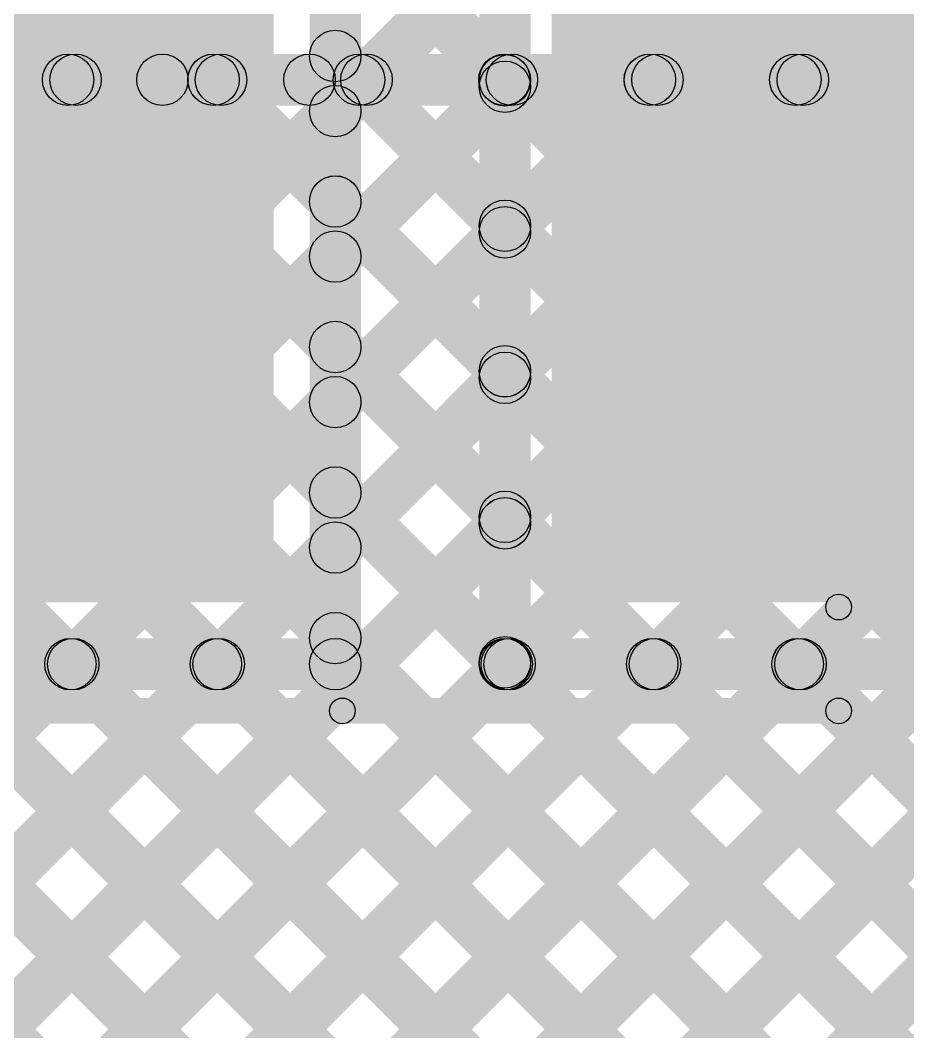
# Model space of a CAD drawing. Header units: millimetres. Extents: x -0.08 to 5.25, y -0.08 to 2.73.
# Drawn here: x 2.7077 to 2.8803, y 0.9529 to 1.1496 of the extents above; entities that cross this region are included whole.
import ezdxf

# ---------------------------------------------------------------- set-up
doc = ezdxf.new("R2010")
doc.units = ezdxf.units.MM
doc.header["$MEASUREMENT"] = 0
for name, color, linetype in [('BottomLayer', 5, 'Continuous'), ('TopLayer', 1, 'Continuous'), ('TopOverlay', 2, 'Continuous'), ('TopPaste', 8, 'Continuous'), ('TopSolder', 216, 'Continuous')]:
    doc.layers.add(name, color=color, linetype=linetype)

# ---------------------------------------------------------------- blocks, each defined once
blk = doc.blocks.new('MS0420_100M_31')
at = {"layer": 'TopLayer'}
for points in [[(-0.10276, 0.04921), (-0.04291, 0.04921), (-0.04291, -0.04921), (-0.10276, -0.04921)], [(0.04291, 0.04921), (0.10276, 0.04921), (0.10276, -0.04921), (0.04291, -0.04921)]]:
    blk.add_hatch(color=1, dxfattribs=at).paths.add_polyline_path(points)
at = {"layer": 'TopOverlay'}
h = blk.add_hatch(color=2, dxfattribs=at)
edge = h.paths.add_edge_path()
edge.add_arc((-0.09528, 0.08268), 0.0025, 0, 360)
h = blk.add_hatch(color=2, dxfattribs=at)
edge = h.paths.add_edge_path()
edge.add_arc((-0.09528, 0.08268), 0.0025, 0, 360)
for points in [[(-0.09528, 0.08018), (-0.09528, 0.08518), (-0.00178, 0.08518), (-0.00178, 0.08018)], [(-0.00178, 0.08018), (-0.00178, 0.08518), (0.09472, 0.08518), (0.09472, 0.08018)], [(-0.09278, 0.0625), (-0.09778, 0.0625), (-0.09778, 0.08268), (-0.09278, 0.08268)], [(0.09722, 0.0625), (0.09222, 0.0625), (0.09222, 0.08268), (0.09722, 0.08268)], [(-0.09278, -0.08268), (-0.09778, -0.08268), (-0.09778, -0.0625), (-0.09278, -0.0625)], [(0.09722, -0.08268), (0.09222, -0.08268), (0.09222, -0.0625), (0.09722, -0.0625)], [(-0.09528, -0.08518), (-0.09528, -0.08018), (-0.00178, -0.08018), (-0.00178, -0.08518)], [(-0.00178, -0.08518), (-0.00178, -0.08018), (0.09472, -0.08018), (0.09472, -0.08518)]]:
    blk.add_hatch(color=2, dxfattribs=at).paths.add_polyline_path(points)
h = blk.add_hatch(color=2, dxfattribs=at)
edge = h.paths.add_edge_path()
edge.add_arc((-0.00178, 0.08268), 0.0025, 0, 360)
h = blk.add_hatch(color=2, dxfattribs=at)
edge = h.paths.add_edge_path()
edge.add_arc((-0.00178, 0.08268), 0.0025, 0, 360)
h = blk.add_hatch(color=2, dxfattribs=at)
edge = h.paths.add_edge_path()
edge.add_arc((0.09472, 0.08268), 0.0025, 0, 360)
h = blk.add_hatch(color=2, dxfattribs=at)
edge = h.paths.add_edge_path()
edge.add_arc((0.09472, 0.08268), 0.0025, 0, 360)
h = blk.add_hatch(color=2, dxfattribs=at)
edge = h.paths.add_edge_path()
edge.add_arc((-0.09528, 0.0625), 0.0025, 0, 360)
h = blk.add_hatch(color=2, dxfattribs=at)
edge = h.paths.add_edge_path()
edge.add_arc((0.09472, 0.0625), 0.0025, 0, 360)
h = blk.add_hatch(color=2, dxfattribs=at)
edge = h.paths.add_edge_path()
edge.add_arc((-0.1209, 0.004), 0.005, 0, 360)
h = blk.add_hatch(color=2, dxfattribs=at)
edge = h.paths.add_edge_path()
edge.add_arc((-0.11266, 0.004), 0.005, 0, 360)
h = blk.add_hatch(color=2, dxfattribs=at)
edge = h.paths.add_edge_path()
edge.add_arc((-0.09528, -0.0625), 0.0025, 0, 360)
h = blk.add_hatch(color=2, dxfattribs=at)
edge = h.paths.add_edge_path()
edge.add_arc((0.09472, -0.0625), 0.0025, 0, 360)
h = blk.add_hatch(color=2, dxfattribs=at)
edge = h.paths.add_edge_path()
edge.add_arc((-0.09528, -0.08268), 0.0025, 0, 360)
h = blk.add_hatch(color=2, dxfattribs=at)
edge = h.paths.add_edge_path()
edge.add_arc((-0.09528, -0.08268), 0.0025, 0, 360)
h = blk.add_hatch(color=2, dxfattribs=at)
edge = h.paths.add_edge_path()
edge.add_arc((-0.00178, -0.08268), 0.0025, 0, 360)
h = blk.add_hatch(color=2, dxfattribs=at)
edge = h.paths.add_edge_path()
edge.add_arc((-0.00178, -0.08268), 0.0025, 0, 360)
h = blk.add_hatch(color=2, dxfattribs=at)
edge = h.paths.add_edge_path()
edge.add_arc((0.09472, -0.08268), 0.0025, 0, 360)
h = blk.add_hatch(color=2, dxfattribs=at)
edge = h.paths.add_edge_path()
edge.add_arc((0.09472, -0.08268), 0.0025, 0, 360)
at = {"layer": 'TopPaste'}
for points in [[(-0.10276, 0.04921), (-0.04291, 0.04921), (-0.04291, -0.04921), (-0.10276, -0.04921)], [(0.04291, 0.04921), (0.10276, 0.04921), (0.10276, -0.04921), (0.04291, -0.04921)]]:
    blk.add_hatch(color=8, dxfattribs=at).paths.add_polyline_path(points)
at = {"layer": 'TopSolder'}
for points in [[(-0.10676, 0.05321), (-0.03891, 0.05321), (-0.03891, -0.05321), (-0.10676, -0.05321)], [(0.03891, 0.05321), (0.10676, 0.05321), (0.10676, -0.05321), (0.03891, -0.05321)]]:
    blk.add_hatch(color=216, dxfattribs=at).paths.add_polyline_path(points)
at = {"layer": 'TopOverlay', "const_width": 0.01}
blk.add_lwpolyline([(-0.11266, 0.004, 1), (-0.1209, 0.004, 1)], format="xyb", close=True, dxfattribs=at)
at = {"layer": 'TopOverlay'}
for centre, radius in [((-0.09528, 0.08268), 0.0025), ((-0.09528, 0.08268), 0.0025), ((-0.00178, 0.08268), 0.0025), ((-0.00178, 0.08268), 0.0025), ((0.09472, 0.08268), 0.0025), ((0.09472, 0.08268), 0.0025), ((-0.09528, 0.0625), 0.0025), ((0.09472, 0.0625), 0.0025), ((-0.1209, 0.004), 0.005), ((-0.11266, 0.004), 0.005), ((-0.09528, -0.0625), 0.0025), ((0.09472, -0.0625), 0.0025), ((-0.09528, -0.08268), 0.0025), ((-0.09528, -0.08268), 0.0025), ((-0.00178, -0.08268), 0.0025), ((-0.00178, -0.08268), 0.0025), ((0.09472, -0.08268), 0.0025), ((0.09472, -0.08268), 0.0025)]:
    blk.add_circle(centre, radius, dxfattribs=at)

msp = doc.modelspace()

# ---------------------------------------------------------------- hatches: boundary and pattern name
at = {"layer": 'BottomLayer'}
for points in [[(2.19295, 1.59846), (2.20002, 1.60554), (3.39495, 0.4106), (3.38788, 0.40353)], [(2.19295, 1.59846), (2.20002, 1.60554), (3.39495, 0.4106), (3.38788, 0.40353)], [(2.34415, 1.41898), (2.35122, 1.42605), (3.39, 0.38727), (3.38292, 0.3802)], [(2.34415, 1.41898), (2.35122, 1.42605), (3.39, 0.38727), (3.38292, 0.3802)], [(2.33338, 1.40146), (2.34045, 1.40853), (3.55945, 0.18954), (3.55238, 0.18246)], [(2.33338, 1.40146), (2.34045, 1.40853), (3.56145, 0.18754), (3.55438, 0.18046)], [(2.25152, 1.39846), (2.2586, 1.40554), (3.4766, 0.18754), (3.46952, 0.18046)], [(2.25153, 1.39846), (2.2586, 1.40554), (3.4746, 0.18954), (3.46753, 0.18246)], [(2.27981, 1.39846), (2.28688, 1.40554), (3.50288, 0.18954), (3.49581, 0.18246)], [(2.27981, 1.39846), (2.28688, 1.40554), (3.50488, 0.18754), (3.49781, 0.18046)], [(2.30809, 1.39846), (2.31517, 1.40554), (3.53117, 0.18954), (3.52409, 0.18246)], [(2.30809, 1.39846), (2.31516, 1.40554), (3.53316, 0.18754), (3.52609, 0.18046)], [(2.684, 1.133), (2.684, 1.143), (2.7354, 1.143), (2.7354, 1.133)], [(2.684, 1.133), (2.684, 1.143), (2.7354, 1.143), (2.7354, 1.133)], [(2.7354, 1.133), (2.7354, 1.143), (2.764, 1.143), (2.764, 1.133)], [(2.7354, 1.133), (2.7354, 1.143), (2.764, 1.143), (2.764, 1.133)], [(2.7354, 1.133), (2.7354, 1.143), (2.764, 1.143), (2.764, 1.133)], [(2.7354, 1.133), (2.7354, 1.143), (2.764, 1.143), (2.764, 1.133)], [(2.764, 1.133), (2.764, 1.143), (3.162, 1.143), (3.162, 1.133)], [(2.764, 1.133), (2.764, 1.143), (3.162, 1.143), (3.162, 1.133)], [(1.97105, 0.38346), (1.96397, 0.39054), (2.71497, 1.14154), (2.72205, 1.13446)], [(1.97104, 0.38346), (1.96397, 0.39054), (2.71497, 1.14154), (2.72204, 1.13446)], [(1.99933, 0.38346), (1.99226, 0.39054), (2.74326, 1.14154), (2.75033, 1.13446)], [(1.99933, 0.38346), (1.99226, 0.39054), (2.74326, 1.14154), (2.75033, 1.13446)], [(2.02761, 0.38346), (2.02054, 0.39054), (2.77154, 1.14154), (2.77861, 1.13446)], [(2.02761, 0.38346), (2.02054, 0.39054), (2.77154, 1.14154), (2.77861, 1.13446)], [(2.0559, 0.38346), (2.04883, 0.39054), (2.79983, 1.14154), (2.8069, 1.13446)], [(2.0559, 0.38346), (2.04883, 0.39054), (2.79983, 1.14154), (2.8069, 1.13446)], [(2.08418, 0.38346), (2.07711, 0.39054), (2.82811, 1.14154), (2.83518, 1.13446)], [(2.08418, 0.38346), (2.07711, 0.39054), (2.82811, 1.14154), (2.83518, 1.13446)], [(2.11247, 0.38346), (2.10539, 0.39054), (2.85639, 1.14154), (2.86347, 1.13446)], [(2.11247, 0.38346), (2.1054, 0.39054), (2.8564, 1.14154), (2.86347, 1.13446)], [(2.14075, 0.38346), (2.13368, 0.39054), (2.88468, 1.14154), (2.89175, 1.13446)], [(2.14075, 0.38346), (2.13368, 0.39054), (2.88468, 1.14154), (2.89175, 1.13446)], [(2.16904, 0.38346), (2.16196, 0.39054), (2.91296, 1.14154), (2.92004, 1.13446)], [(2.16903, 0.38346), (2.16196, 0.39054), (2.91296, 1.14154), (2.92003, 1.13446)], [(2.19732, 0.38346), (2.19025, 0.39054), (2.94125, 1.14154), (2.94832, 1.13446)], [(2.19732, 0.38346), (2.19025, 0.39054), (2.94125, 1.14154), (2.94832, 1.13446)], [(2.2256, 0.38346), (2.21853, 0.39054), (2.96953, 1.14154), (2.9766, 1.13446)], [(2.2256, 0.38346), (2.21853, 0.39054), (2.96953, 1.14154), (2.9766, 1.13446)], [(2.25389, 0.38346), (2.24682, 0.39054), (2.99782, 1.14154), (3.00489, 1.13446)], [(2.25389, 0.38346), (2.24682, 0.39054), (2.99782, 1.14154), (3.00489, 1.13446)], [(2.28217, 0.38346), (2.2751, 0.39054), (3.0261, 1.14154), (3.03317, 1.13446)], [(2.28217, 0.38346), (2.2751, 0.39054), (3.0261, 1.14154), (3.03317, 1.13446)], [(2.31046, 0.38346), (2.30338, 0.39054), (3.05438, 1.14154), (3.06146, 1.13446)], [(2.31046, 0.38346), (2.30339, 0.39054), (3.05439, 1.14154), (3.06146, 1.13446)], [(2.68523, 1.13446), (2.6923, 1.14154), (3.40867, 0.42517), (3.4016, 0.4181)], [(2.68523, 1.13446), (2.6923, 1.14154), (3.40867, 0.42517), (3.4016, 0.4181)], [(2.71351, 1.13446), (2.72058, 1.14154), (3.42154, 0.44058), (3.41446, 0.43351)], [(2.71352, 1.13446), (2.72059, 1.14154), (3.42154, 0.44059), (3.41446, 0.43352)], [(2.7418, 1.13446), (2.74887, 1.14154), (3.42154, 0.46887), (3.41446, 0.4618)], [(2.7418, 1.13446), (2.74887, 1.14154), (3.42154, 0.46887), (3.41446, 0.4618)], [(2.77008, 1.13446), (2.77716, 1.14154), (3.42154, 0.49716), (3.41446, 0.49008)], [(2.77008, 1.13446), (2.77715, 1.14154), (3.42154, 0.49715), (3.41446, 0.49008)], [(2.79836, 1.13446), (2.80544, 1.14154), (3.42154, 0.52544), (3.41446, 0.51837)], [(2.79837, 1.13446), (2.80544, 1.14154), (3.42154, 0.52544), (3.41446, 0.51837)], [(2.82665, 1.13446), (2.83372, 1.14154), (3.42154, 0.55372), (3.41446, 0.54665)], [(2.82665, 1.13446), (2.83372, 1.14154), (3.42154, 0.55372), (3.41446, 0.54665)], [(2.85493, 1.13446), (2.862, 1.14154), (3.17073, 0.83281), (3.16366, 0.82574)], [(2.85494, 1.13446), (2.86201, 1.14154), (3.17073, 0.83281), (3.16366, 0.82574)]]:
    msp.add_hatch(color=5, dxfattribs=at).paths.add_polyline_path(points)
h = msp.add_hatch(color=5, dxfattribs=at)
edge = h.paths.add_edge_path()
edge.add_arc((2.71705, 1.138), 0.005, 0, 360)
h = msp.add_hatch(color=5, dxfattribs=at)
edge = h.paths.add_edge_path()
edge.add_arc((2.71705, 1.138), 0.005, 0, 360)
h = msp.add_hatch(color=5, dxfattribs=at)
edge = h.paths.add_edge_path()
edge.add_arc((2.71851, 1.138), 0.005, 0, 360)
h = msp.add_hatch(color=5, dxfattribs=at)
edge = h.paths.add_edge_path()
edge.add_arc((2.71851, 1.138), 0.005, 0, 360)
h = msp.add_hatch(color=5, dxfattribs=at)
edge = h.paths.add_edge_path()
edge.add_arc((2.7354, 1.138), 0.005, 0, 360)
h = msp.add_hatch(color=5, dxfattribs=at)
edge = h.paths.add_edge_path()
edge.add_arc((2.7354, 1.138), 0.005, 0, 360)
h = msp.add_hatch(color=5, dxfattribs=at)
edge = h.paths.add_edge_path()
edge.add_arc((2.7354, 1.138), 0.005, 0, 360)
h = msp.add_hatch(color=5, dxfattribs=at)
edge = h.paths.add_edge_path()
edge.add_arc((2.7354, 1.138), 0.005, 0, 360)
h = msp.add_hatch(color=5, dxfattribs=at)
edge = h.paths.add_edge_path()
edge.add_arc((2.7354, 1.138), 0.005, 0, 360)
h = msp.add_hatch(color=5, dxfattribs=at)
edge = h.paths.add_edge_path()
edge.add_arc((2.7354, 1.138), 0.005, 0, 360)
h = msp.add_hatch(color=5, dxfattribs=at)
edge = h.paths.add_edge_path()
edge.add_arc((2.74534, 1.138), 0.005, 0, 360)
h = msp.add_hatch(color=5, dxfattribs=at)
edge = h.paths.add_edge_path()
edge.add_arc((2.74533, 1.138), 0.005, 0, 360)
h = msp.add_hatch(color=5, dxfattribs=at)
edge = h.paths.add_edge_path()
edge.add_arc((2.74679, 1.138), 0.005, 0, 360)
h = msp.add_hatch(color=5, dxfattribs=at)
edge = h.paths.add_edge_path()
edge.add_arc((2.74679, 1.138), 0.005, 0, 360)
h = msp.add_hatch(color=5, dxfattribs=at)
edge = h.paths.add_edge_path()
edge.add_arc((2.764, 1.138), 0.005, 0, 360)
h = msp.add_hatch(color=5, dxfattribs=at)
edge = h.paths.add_edge_path()
edge.add_arc((2.764, 1.138), 0.005, 0, 360)
h = msp.add_hatch(color=5, dxfattribs=at)
edge = h.paths.add_edge_path()
edge.add_arc((2.764, 1.138), 0.005, 0, 360)
h = msp.add_hatch(color=5, dxfattribs=at)
edge = h.paths.add_edge_path()
edge.add_arc((2.764, 1.138), 0.005, 0, 360)
h = msp.add_hatch(color=5, dxfattribs=at)
edge = h.paths.add_edge_path()
edge.add_arc((2.764, 1.138), 0.005, 0, 360)
h = msp.add_hatch(color=5, dxfattribs=at)
edge = h.paths.add_edge_path()
edge.add_arc((2.764, 1.138), 0.005, 0, 360)
h = msp.add_hatch(color=5, dxfattribs=at)
edge = h.paths.add_edge_path()
edge.add_arc((2.77362, 1.138), 0.005, 0, 360)
h = msp.add_hatch(color=5, dxfattribs=at)
edge = h.paths.add_edge_path()
edge.add_arc((2.77362, 1.138), 0.005, 0, 360)
h = msp.add_hatch(color=5, dxfattribs=at)
edge = h.paths.add_edge_path()
edge.add_arc((2.77508, 1.138), 0.005, 0, 360)
h = msp.add_hatch(color=5, dxfattribs=at)
edge = h.paths.add_edge_path()
edge.add_arc((2.77508, 1.138), 0.005, 0, 360)
h = msp.add_hatch(color=5, dxfattribs=at)
edge = h.paths.add_edge_path()
edge.add_arc((2.8019, 1.138), 0.005, 0, 360)
h = msp.add_hatch(color=5, dxfattribs=at)
edge = h.paths.add_edge_path()
edge.add_arc((2.8019, 1.138), 0.005, 0, 360)
h = msp.add_hatch(color=5, dxfattribs=at)
edge = h.paths.add_edge_path()
edge.add_arc((2.80336, 1.138), 0.005, 0, 360)
h = msp.add_hatch(color=5, dxfattribs=at)
edge = h.paths.add_edge_path()
edge.add_arc((2.80336, 1.138), 0.005, 0, 360)
h = msp.add_hatch(color=5, dxfattribs=at)
edge = h.paths.add_edge_path()
edge.add_arc((2.83018, 1.138), 0.005, 0, 360)
h = msp.add_hatch(color=5, dxfattribs=at)
edge = h.paths.add_edge_path()
edge.add_arc((2.83019, 1.138), 0.005, 0, 360)
h = msp.add_hatch(color=5, dxfattribs=at)
edge = h.paths.add_edge_path()
edge.add_arc((2.83165, 1.138), 0.005, 0, 360)
h = msp.add_hatch(color=5, dxfattribs=at)
edge = h.paths.add_edge_path()
edge.add_arc((2.83165, 1.138), 0.005, 0, 360)
h = msp.add_hatch(color=5, dxfattribs=at)
edge = h.paths.add_edge_path()
edge.add_arc((2.85847, 1.138), 0.005, 0, 360)
h = msp.add_hatch(color=5, dxfattribs=at)
edge = h.paths.add_edge_path()
edge.add_arc((2.85847, 1.138), 0.005, 0, 360)
h = msp.add_hatch(color=5, dxfattribs=at)
edge = h.paths.add_edge_path()
edge.add_arc((2.85993, 1.138), 0.005, 0, 360)
h = msp.add_hatch(color=5, dxfattribs=at)
edge = h.paths.add_edge_path()
edge.add_arc((2.85993, 1.138), 0.005, 0, 360)
at = {"layer": 'TopLayer'}
for points in [[(2.814, 1.03641), (2.992, 1.03641), (2.992, 1.367), (2.814, 1.367)], [(1.902, 1.03641), (2.757, 1.03641), (2.757, 1.314), (1.902, 1.314)], [(2.774, 1.02441), (2.764, 1.02441), (2.764, 1.181), (2.774, 1.181)], [(2.774, 1.02441), (2.764, 1.02441), (2.764, 1.181), (2.774, 1.181)], [(2.807, 1.02441), (2.797, 1.02441), (2.797, 1.181), (2.807, 1.181)], [(2.807, 1.02441), (2.797, 1.02441), (2.797, 1.181), (2.807, 1.181)], [(2.76546, 1.16737), (2.77254, 1.17444), (2.80554, 1.14144), (2.79846, 1.13437)], [(2.76546, 1.16736), (2.77254, 1.17444), (2.80554, 1.14144), (2.79846, 1.13436)], [(2.77254, 1.12839), (2.76546, 1.13546), (2.79846, 1.16846), (2.80554, 1.16139)], [(2.77254, 1.12839), (2.76546, 1.13546), (2.79846, 1.16846), (2.80554, 1.16139)], [(2.76546, 1.13908), (2.77254, 1.14616), (2.80554, 1.11316), (2.79846, 1.10608)], [(2.76546, 1.13908), (2.77254, 1.14615), (2.80554, 1.11315), (2.79846, 1.10608)], [(2.77254, 1.1001), (2.76546, 1.10717), (2.79846, 1.14017), (2.80554, 1.1331)], [(2.77254, 1.1001), (2.76546, 1.10717), (2.79846, 1.14017), (2.80554, 1.1331)], [(2.76546, 1.1108), (2.77254, 1.11787), (2.80554, 1.08487), (2.79846, 1.0778)], [(2.76546, 1.1108), (2.77254, 1.11787), (2.80554, 1.08487), (2.79846, 1.0778)], [(2.77254, 1.07182), (2.76546, 1.07889), (2.79846, 1.11189), (2.80554, 1.10482)], [(2.77254, 1.07182), (2.76546, 1.07889), (2.79846, 1.11189), (2.80554, 1.10482)], [(2.76546, 1.08252), (2.77254, 1.08959), (2.80554, 1.05659), (2.79846, 1.04952)], [(2.76546, 1.08251), (2.77254, 1.08958), (2.80554, 1.05658), (2.79846, 1.04951)], [(2.77254, 1.04353), (2.76546, 1.05061), (2.79846, 1.08361), (2.80554, 1.07653)], [(2.77254, 1.04353), (2.76546, 1.0506), (2.79846, 1.0836), (2.80554, 1.07653)], [(2.76546, 1.05423), (2.77254, 1.0613), (2.80554, 1.0283), (2.79846, 1.02123)], [(2.76546, 1.05423), (2.77254, 1.0613), (2.80554, 1.0283), (2.79846, 1.02123)], [(1.93775, 0.18046), (1.93068, 0.18754), (2.79846, 1.05532), (2.80554, 1.04825)], [(1.93975, 0.18246), (1.93268, 0.18954), (2.79846, 1.05532), (2.80554, 1.04825)], [(2.76546, 1.02595), (2.77254, 1.03302), (3.06375, 0.7418), (3.05668, 0.73473)], [(2.76546, 1.02595), (2.77254, 1.03302), (3.06375, 0.7418), (3.05668, 0.73473)], [(1.894, 1.01941), (1.894, 1.02941), (2.769, 1.02941), (2.769, 1.01941)], [(1.894, 1.01941), (1.894, 1.02941), (2.769, 1.02941), (2.769, 1.01941)], [(2.802, 1.01941), (2.802, 1.02941), (3.004, 1.02941), (3.004, 1.01941)], [(2.802, 1.01941), (2.802, 1.02941), (3.004, 1.02941), (3.004, 1.01941)], [(1.88118, 0.18046), (1.87411, 0.18754), (2.71452, 1.02795), (2.72159, 1.02087)], [(1.88318, 0.18246), (1.87611, 0.18954), (2.71452, 1.02795), (2.72159, 1.02087)], [(1.90947, 0.18046), (1.90239, 0.18754), (2.7428, 1.02795), (2.74988, 1.02087)], [(1.91147, 0.18246), (1.9044, 0.18954), (2.74281, 1.02795), (2.74988, 1.02087)], [(1.96603, 0.18046), (1.95896, 0.18754), (2.79937, 1.02795), (2.80644, 1.02087)], [(1.96804, 0.18246), (1.96096, 0.18954), (2.79937, 1.02795), (2.80644, 1.02087)], [(1.99432, 0.18046), (1.98725, 0.18754), (2.82766, 1.02795), (2.83473, 1.02087)], [(1.99632, 0.18246), (1.98925, 0.18954), (2.82766, 1.02795), (2.83473, 1.02087)], [(2.0226, 0.18046), (2.01553, 0.18754), (2.85594, 1.02795), (2.86301, 1.02087)], [(2.0246, 0.18246), (2.01753, 0.18954), (2.85594, 1.02795), (2.86301, 1.02087)], [(2.05089, 0.18046), (2.04382, 0.18754), (2.88423, 1.02795), (2.8913, 1.02087)], [(2.05289, 0.18246), (2.04582, 0.18954), (2.88423, 1.02795), (2.8913, 1.02087)], [(2.07917, 0.18046), (2.0721, 0.18754), (2.91251, 1.02795), (2.91958, 1.02087)], [(2.08117, 0.18246), (2.0741, 0.18954), (2.91251, 1.02795), (2.91958, 1.02087)], [(2.10746, 0.18046), (2.10038, 0.18754), (2.94079, 1.02795), (2.94787, 1.02087)], [(2.10946, 0.18246), (2.10239, 0.18954), (2.9408, 1.02795), (2.94787, 1.02087)], [(2.62912, 1.02087), (2.63619, 1.02795), (3.06375, 0.60038), (3.05668, 0.59331)], [(2.62912, 1.02087), (2.63619, 1.02795), (3.06375, 0.60038), (3.05668, 0.59331)], [(2.6574, 1.02087), (2.66447, 1.02795), (3.06375, 0.62866), (3.05668, 0.62159)], [(2.6574, 1.02087), (2.66447, 1.02795), (3.06375, 0.62866), (3.05668, 0.62159)], [(2.68568, 1.02087), (2.69276, 1.02795), (3.06375, 0.65695), (3.05668, 0.64987)], [(2.68568, 1.02087), (2.69276, 1.02795), (3.06375, 0.65695), (3.05668, 0.64987)], [(2.71397, 1.02087), (2.72104, 1.02795), (3.06375, 0.68523), (3.05668, 0.67816)], [(2.71397, 1.02087), (2.72104, 1.02795), (3.06375, 0.68523), (3.05668, 0.67816)], [(2.74225, 1.02087), (2.74932, 1.02795), (3.06375, 0.71351), (3.05668, 0.70644)], [(2.74225, 1.02087), (2.74932, 1.02795), (3.06375, 0.71351), (3.05668, 0.70644)], [(2.79882, 1.02087), (2.80589, 1.02795), (3.06375, 0.77008), (3.05668, 0.76301)], [(2.79882, 1.02087), (2.80589, 1.02795), (3.06375, 0.77008), (3.05668, 0.76301)], [(2.8271, 1.02087), (2.83417, 1.02795), (3.06375, 0.79836), (3.05668, 0.79129)], [(2.82711, 1.02087), (2.83418, 1.02795), (3.06375, 0.79837), (3.05668, 0.7913)], [(2.85539, 1.02087), (2.86246, 1.02795), (3.06375, 0.82665), (3.05668, 0.81958)], [(2.85539, 1.02087), (2.86246, 1.02795), (3.06375, 0.82665), (3.05668, 0.81958)]]:
    msp.add_hatch(color=1, dxfattribs=at).paths.add_polyline_path(points)
h = msp.add_hatch(color=1, dxfattribs=at)
edge = h.paths.add_edge_path()
edge.add_arc((2.769, 1.14262), 0.005, 0, 360)
h = msp.add_hatch(color=1, dxfattribs=at)
edge = h.paths.add_edge_path()
edge.add_arc((2.769, 1.14262), 0.005, 0, 360)
h = msp.add_hatch(color=1, dxfattribs=at)
edge = h.paths.add_edge_path()
edge.add_arc((2.802, 1.1379), 0.005, 0, 360)
h = msp.add_hatch(color=1, dxfattribs=at)
edge = h.paths.add_edge_path()
edge.add_arc((2.802, 1.1379), 0.005, 0, 360)
h = msp.add_hatch(color=1, dxfattribs=at)
edge = h.paths.add_edge_path()
edge.add_arc((2.802, 1.13664), 0.005, 0, 360)
h = msp.add_hatch(color=1, dxfattribs=at)
edge = h.paths.add_edge_path()
edge.add_arc((2.802, 1.13664), 0.005, 0, 360)
h = msp.add_hatch(color=1, dxfattribs=at)
edge = h.paths.add_edge_path()
edge.add_arc((2.769, 1.13192), 0.005, 0, 360)
h = msp.add_hatch(color=1, dxfattribs=at)
edge = h.paths.add_edge_path()
edge.add_arc((2.769, 1.13192), 0.005, 0, 360)
h = msp.add_hatch(color=1, dxfattribs=at)
edge = h.paths.add_edge_path()
edge.add_arc((2.769, 1.11434), 0.005, 0, 360)
h = msp.add_hatch(color=1, dxfattribs=at)
edge = h.paths.add_edge_path()
edge.add_arc((2.769, 1.11433), 0.005, 0, 360)
h = msp.add_hatch(color=1, dxfattribs=at)
edge = h.paths.add_edge_path()
edge.add_arc((2.802, 1.10962), 0.005, 0, 360)
h = msp.add_hatch(color=1, dxfattribs=at)
edge = h.paths.add_edge_path()
edge.add_arc((2.802, 1.10962), 0.005, 0, 360)
h = msp.add_hatch(color=1, dxfattribs=at)
edge = h.paths.add_edge_path()
edge.add_arc((2.802, 1.10835), 0.005, 0, 360)
h = msp.add_hatch(color=1, dxfattribs=at)
edge = h.paths.add_edge_path()
edge.add_arc((2.802, 1.10835), 0.005, 0, 360)
h = msp.add_hatch(color=1, dxfattribs=at)
edge = h.paths.add_edge_path()
edge.add_arc((2.769, 1.10364), 0.005, 0, 360)
h = msp.add_hatch(color=1, dxfattribs=at)
edge = h.paths.add_edge_path()
edge.add_arc((2.769, 1.10364), 0.005, 0, 360)
h = msp.add_hatch(color=1, dxfattribs=at)
edge = h.paths.add_edge_path()
edge.add_arc((2.769, 1.08605), 0.005, 0, 360)
h = msp.add_hatch(color=1, dxfattribs=at)
edge = h.paths.add_edge_path()
edge.add_arc((2.769, 1.08605), 0.005, 0, 360)
h = msp.add_hatch(color=1, dxfattribs=at)
edge = h.paths.add_edge_path()
edge.add_arc((2.802, 1.08134), 0.005, 0, 360)
h = msp.add_hatch(color=1, dxfattribs=at)
edge = h.paths.add_edge_path()
edge.add_arc((2.802, 1.08133), 0.005, 0, 360)
h = msp.add_hatch(color=1, dxfattribs=at)
edge = h.paths.add_edge_path()
edge.add_arc((2.802, 1.08007), 0.005, 0, 360)
h = msp.add_hatch(color=1, dxfattribs=at)
edge = h.paths.add_edge_path()
edge.add_arc((2.802, 1.08007), 0.005, 0, 360)
h = msp.add_hatch(color=1, dxfattribs=at)
edge = h.paths.add_edge_path()
edge.add_arc((2.769, 1.07535), 0.005, 0, 360)
h = msp.add_hatch(color=1, dxfattribs=at)
edge = h.paths.add_edge_path()
edge.add_arc((2.769, 1.07535), 0.005, 0, 360)
h = msp.add_hatch(color=1, dxfattribs=at)
edge = h.paths.add_edge_path()
edge.add_arc((2.769, 1.05777), 0.005, 0, 360)
h = msp.add_hatch(color=1, dxfattribs=at)
edge = h.paths.add_edge_path()
edge.add_arc((2.769, 1.05777), 0.005, 0, 360)
h = msp.add_hatch(color=1, dxfattribs=at)
edge = h.paths.add_edge_path()
edge.add_arc((2.802, 1.05305), 0.005, 0, 360)
h = msp.add_hatch(color=1, dxfattribs=at)
edge = h.paths.add_edge_path()
edge.add_arc((2.802, 1.05305), 0.005, 0, 360)
h = msp.add_hatch(color=1, dxfattribs=at)
edge = h.paths.add_edge_path()
edge.add_arc((2.802, 1.05178), 0.005, 0, 360)
h = msp.add_hatch(color=1, dxfattribs=at)
edge = h.paths.add_edge_path()
edge.add_arc((2.802, 1.05179), 0.005, 0, 360)
h = msp.add_hatch(color=1, dxfattribs=at)
edge = h.paths.add_edge_path()
edge.add_arc((2.769, 1.04707), 0.005, 0, 360)
h = msp.add_hatch(color=1, dxfattribs=at)
edge = h.paths.add_edge_path()
edge.add_arc((2.769, 1.04707), 0.005, 0, 360)
h = msp.add_hatch(color=1, dxfattribs=at)
edge = h.paths.add_edge_path()
edge.add_arc((2.769, 1.02948), 0.005, 0, 360)
h = msp.add_hatch(color=1, dxfattribs=at)
edge = h.paths.add_edge_path()
edge.add_arc((2.769, 1.02948), 0.005, 0, 360)
h = msp.add_hatch(color=1, dxfattribs=at)
edge = h.paths.add_edge_path()
edge.add_arc((2.7175, 1.02441), 0.005, 0, 360)
h = msp.add_hatch(color=1, dxfattribs=at)
edge = h.paths.add_edge_path()
edge.add_arc((2.7175, 1.02441), 0.005, 0, 360)
h = msp.add_hatch(color=1, dxfattribs=at)
edge = h.paths.add_edge_path()
edge.add_arc((2.71806, 1.02441), 0.005, 0, 360)
h = msp.add_hatch(color=1, dxfattribs=at)
edge = h.paths.add_edge_path()
edge.add_arc((2.71806, 1.02441), 0.005, 0, 360)
h = msp.add_hatch(color=1, dxfattribs=at)
edge = h.paths.add_edge_path()
edge.add_arc((2.74579, 1.02441), 0.005, 0, 360)
h = msp.add_hatch(color=1, dxfattribs=at)
edge = h.paths.add_edge_path()
edge.add_arc((2.74579, 1.02441), 0.005, 0, 360)
h = msp.add_hatch(color=1, dxfattribs=at)
edge = h.paths.add_edge_path()
edge.add_arc((2.74634, 1.02441), 0.005, 0, 360)
h = msp.add_hatch(color=1, dxfattribs=at)
edge = h.paths.add_edge_path()
edge.add_arc((2.74634, 1.02441), 0.005, 0, 360)
h = msp.add_hatch(color=1, dxfattribs=at)
edge = h.paths.add_edge_path()
edge.add_arc((2.769, 1.02441), 0.005, 0, 360)
h = msp.add_hatch(color=1, dxfattribs=at)
edge = h.paths.add_edge_path()
edge.add_arc((2.769, 1.02441), 0.005, 0, 360)
h = msp.add_hatch(color=1, dxfattribs=at)
edge = h.paths.add_edge_path()
edge.add_arc((2.769, 1.02441), 0.005, 0, 360)
h = msp.add_hatch(color=1, dxfattribs=at)
edge = h.paths.add_edge_path()
edge.add_arc((2.769, 1.02441), 0.005, 0, 360)
h = msp.add_hatch(color=1, dxfattribs=at)
edge = h.paths.add_edge_path()
edge.add_arc((2.802, 1.02477), 0.005, 0, 360)
h = msp.add_hatch(color=1, dxfattribs=at)
edge = h.paths.add_edge_path()
edge.add_arc((2.802, 1.02477), 0.005, 0, 360)
h = msp.add_hatch(color=1, dxfattribs=at)
edge = h.paths.add_edge_path()
edge.add_arc((2.802, 1.02441), 0.005, 0, 360)
h = msp.add_hatch(color=1, dxfattribs=at)
edge = h.paths.add_edge_path()
edge.add_arc((2.802, 1.02441), 0.005, 0, 360)
h = msp.add_hatch(color=1, dxfattribs=at)
edge = h.paths.add_edge_path()
edge.add_arc((2.802, 1.02441), 0.005, 0, 360)
h = msp.add_hatch(color=1, dxfattribs=at)
edge = h.paths.add_edge_path()
edge.add_arc((2.802, 1.02441), 0.005, 0, 360)
h = msp.add_hatch(color=1, dxfattribs=at)
edge = h.paths.add_edge_path()
edge.add_arc((2.80236, 1.02441), 0.005, 0, 360)
h = msp.add_hatch(color=1, dxfattribs=at)
edge = h.paths.add_edge_path()
edge.add_arc((2.80236, 1.02441), 0.005, 0, 360)
h = msp.add_hatch(color=1, dxfattribs=at)
edge = h.paths.add_edge_path()
edge.add_arc((2.80291, 1.02441), 0.005, 0, 360)
h = msp.add_hatch(color=1, dxfattribs=at)
edge = h.paths.add_edge_path()
edge.add_arc((2.80291, 1.02441), 0.005, 0, 360)
h = msp.add_hatch(color=1, dxfattribs=at)
edge = h.paths.add_edge_path()
edge.add_arc((2.83064, 1.02441), 0.005, 0, 360)
h = msp.add_hatch(color=1, dxfattribs=at)
edge = h.paths.add_edge_path()
edge.add_arc((2.83064, 1.02441), 0.005, 0, 360)
h = msp.add_hatch(color=1, dxfattribs=at)
edge = h.paths.add_edge_path()
edge.add_arc((2.83119, 1.02441), 0.005, 0, 360)
h = msp.add_hatch(color=1, dxfattribs=at)
edge = h.paths.add_edge_path()
edge.add_arc((2.83119, 1.02441), 0.005, 0, 360)
h = msp.add_hatch(color=1, dxfattribs=at)
edge = h.paths.add_edge_path()
edge.add_arc((2.85893, 1.02441), 0.005, 0, 360)
h = msp.add_hatch(color=1, dxfattribs=at)
edge = h.paths.add_edge_path()
edge.add_arc((2.85892, 1.02441), 0.005, 0, 360)
h = msp.add_hatch(color=1, dxfattribs=at)
edge = h.paths.add_edge_path()
edge.add_arc((2.85948, 1.02441), 0.005, 0, 360)
h = msp.add_hatch(color=1, dxfattribs=at)
edge = h.paths.add_edge_path()
edge.add_arc((2.85948, 1.02441), 0.005, 0, 360)

# ---------------------------------------------------------------- linework, layer by layer
at = {"layer": 'BottomLayer'}
for centre in [(2.71705, 1.138), (2.71705, 1.138), (2.71851, 1.138), (2.71851, 1.138), (2.7354, 1.138), (2.7354, 1.138), (2.7354, 1.138), (2.7354, 1.138), (2.7354, 1.138), (2.7354, 1.138), (2.74533, 1.138), (2.74534, 1.138), (2.74679, 1.138), (2.74679, 1.138), (2.764, 1.138), (2.764, 1.138), (2.764, 1.138), (2.764, 1.138), (2.764, 1.138), (2.764, 1.138), (2.77362, 1.138), (2.77362, 1.138), (2.77508, 1.138), (2.77508, 1.138), (2.8019, 1.138), (2.8019, 1.138), (2.80336, 1.138), (2.80336, 1.138), (2.83018, 1.138), (2.83019, 1.138), (2.83165, 1.138), (2.83165, 1.138), (2.85847, 1.138), (2.85847, 1.138), (2.85993, 1.138), (2.85993, 1.138)]:
    msp.add_circle(centre, 0.005, dxfattribs=at)
at = {"layer": 'TopLayer'}
for centre in [(2.769, 1.14262), (2.769, 1.14262), (2.802, 1.1379), (2.802, 1.1379), (2.802, 1.13664), (2.802, 1.13664), (2.769, 1.13192), (2.769, 1.13192), (2.769, 1.11434), (2.769, 1.11433), (2.802, 1.10962), (2.802, 1.10962), (2.802, 1.10835), (2.802, 1.10835), (2.769, 1.10364), (2.769, 1.10364), (2.769, 1.08605), (2.769, 1.08605), (2.802, 1.08134), (2.802, 1.08133), (2.802, 1.08007), (2.802, 1.08007), (2.769, 1.07535), (2.769, 1.07535), (2.769, 1.05777), (2.769, 1.05777), (2.802, 1.05305), (2.802, 1.05305), (2.802, 1.05179), (2.802, 1.05178), (2.769, 1.04707), (2.769, 1.04707), (2.769, 1.02948), (2.769, 1.02948), (2.7175, 1.02441), (2.7175, 1.02441), (2.71806, 1.02441), (2.71806, 1.02441), (2.74579, 1.02441), (2.74579, 1.02441), (2.74634, 1.02441), (2.74634, 1.02441), (2.769, 1.02441), (2.769, 1.02441), (2.769, 1.02441), (2.769, 1.02441), (2.802, 1.02477), (2.802, 1.02477), (2.802, 1.02441), (2.802, 1.02441), (2.802, 1.02441), (2.802, 1.02441), (2.80236, 1.02441), (2.80236, 1.02441), (2.80291, 1.02441), (2.80291, 1.02441), (2.83064, 1.02441), (2.83064, 1.02441), (2.83119, 1.02441), (2.83119, 1.02441), (2.85892, 1.02441), (2.85893, 1.02441), (2.85948, 1.02441), (2.85948, 1.02441)]:
    msp.add_circle(centre, 0.005, dxfattribs=at)

# ---------------------------------------------------------------- block references
at = {"rotation": 360}
msp.add_blockref('MS0420_100M_31', (2.77217, 1.098), dxfattribs=at)

doc.saveas('drawing.dxf')
